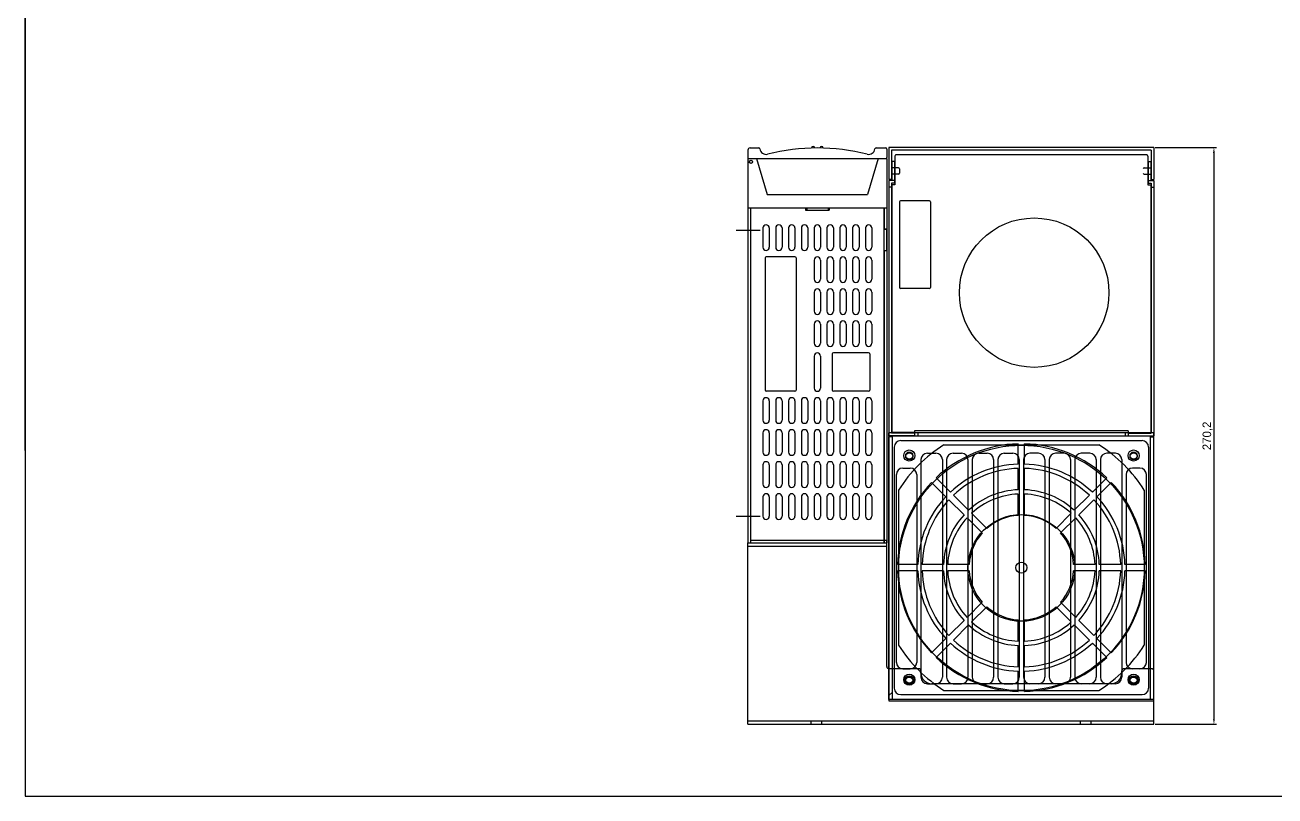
# Model space of a CAD drawing. Header units: millimetres. Extents: x 18670 to 20876, y -1616 to -172.
# Drawn here: x 18670 to 19255, y -1616 to -1254 of the extents above; entities that cross this region are included whole.
import ezdxf

# ---------------------------------------------------------------- set-up
doc = ezdxf.new("R2010")
doc.units = ezdxf.units.MM
for name, color, linetype in [('CASE', 7, 'Continuous'), ('CASE BRACKET', 7, 'Continuous'), ('CASE COVER', 7, 'Continuous'), ('FAN', 7, 'Continuous'), ('PCB BASE', 7, 'Continuous'), ('PCB COVER', 7, 'Continuous'), ('방열판', 7, 'Continuous')]:
    doc.layers.add(name, color=color, linetype=linetype)
doc.dimstyles.get("Standard").update_dxf_attribs({"dimtxt": 4, "dimasz": 2, "dimexe": 0.4, "dimexo": 0.9, "dimgap": 0.9, "dimtad": 1, "dimdsep": 46, "dimtxsty": 'Standard', "dimcen": 0.09, "dimclrd": 6, "dimclre": 6, "dimclrt": 4, "dimadec": 0, "dimazin": 2, "dimtfac": 1, "dimtofl": 0, "dimtmove": 0, "dimatfit": 3, "dimfxl": 1, "dimtolj": 1, "dimtzin": 0, "dimarcsym": 0})

# ---------------------------------------------------------------- blocks, each defined once
blk = doc.blocks.new('*D776')
at = {"color": 6, "lineweight": -2, "transparency": 16777216}
for p, q in [((19198.78, -1311.73), (19227.52, -1311.73)), ((19226.27, -1314.23), (19226.27, -1579.43)), ((19198.78, -1581.93), (19227.52, -1581.93))]:
    blk.add_line(p, q, dxfattribs=at)
at = {"color": 6, "transparency": 16777216}
for points in [[(19225.85, -1314.23), (19226.68, -1314.23), (19226.27, -1311.73)], [(19225.85, -1579.43), (19226.68, -1579.43), (19226.27, -1581.93)]]:
    blk.add_solid(points, dxfattribs=at)
at = {"layer": 'Defpoints', "color": 0, "transparency": 16777216}
for p in [(19198.15, -1311.73), (19198.15, -1581.93), (19226.27, -1581.93)]:
    blk.add_point(p, dxfattribs=at)
at = {"color": 1, "transparency": 16777216, "insert": (19223.31, -1446.83), "char_height": 4, "attachment_point": 5, "rotation": 90}
blk.add_mtext('270,2', dxfattribs=at)

msp = doc.modelspace()

# ---------------------------------------------------------------- linework, layer by layer
for p, q in [((18669.776, -1453.628), (18669.776, -172.361)), ((18669.776, -172.361), (18669.776, -1615.542)), ((18669.776, -1615.542), (20876.286, -1615.542))]:
    msp.add_line(p, q)
at = {"layer": 'CASE'}
for p, q in [((19076.951, -1315.734), (19076.951, -1329.234)), ((19194.851, -1315.234), (19077.451, -1315.234)), ((19195.351, -1315.734), (19195.351, -1329.234)), ((19076.751, -1318.234), (19075.551, -1318.234)), ((19075.551, -1318.234), (19075.551, -1327.234)), ((19076.751, -1318.234), (19076.751, -1328.434)), ((19195.551, -1318.234), (19196.751, -1318.234)), ((19195.551, -1318.234), (19195.551, -1328.434)), ((19196.751, -1318.234), (19196.751, -1327.234)), ((19074.151, -1327.234), (19074.151, -1446.734)), ((19075.551, -1327.234), (19074.151, -1327.234)), ((19076.751, -1327.234), (19075.551, -1327.234)), ((19195.551, -1327.234), (19196.751, -1327.234)), ((19196.751, -1327.234), (19198.151, -1327.234)), ((19198.151, -1327.234), (19198.151, -1446.734)), ((19075.351, -1330.234), (19074.151, -1330.234)), ((19075.351, -1328.434), (19075.351, -1445.534)), ((19076.751, -1328.434), (19075.351, -1328.434)), ((19075.551, -1329.234), (19075.551, -1445.234)), ((19076.951, -1329.234), (19075.551, -1329.234)), ((19195.351, -1329.234), (19196.751, -1329.234)), ((19195.551, -1328.434), (19196.951, -1328.434)), ((19196.751, -1329.234), (19196.751, -1445.234)), ((19196.951, -1328.434), (19196.951, -1445.534)), ((19196.951, -1330.234), (19198.151, -1330.234)), ((19079.051, -1337.237), (19079.051, -1377.237)), ((19093.051, -1336.737), (19079.551, -1336.737)), ((19093.651, -1337.237), (19093.651, -1377.237)), ((19008.151, -1339.934), (19008.151, -1496.934)), ((19008.151, -1339.934), (19035.151, -1339.934)), ((19008.151, -1339.934), (19035.151, -1339.934)), ((19009.351, -1339.934), (19009.351, -1496.934)), ((19035.151, -1339.934), (19035.151, -1341.134)), ((19035.151, -1341.134), (19046.151, -1341.134)), ((19035.651, -1339.934), (19045.651, -1339.934)), ((19035.651, -1339.934), (19035.651, -1341.134)), ((19045.651, -1339.934), (19045.651, -1341.134)), ((19046.151, -1339.934), (19073.151, -1339.934)), ((19046.151, -1339.934), (19046.151, -1341.134)), ((19046.151, -1339.934), (19073.151, -1339.934)), ((19071.851, -1339.934), (19071.851, -1349.934)), ((19071.951, -1349.934), (19071.951, -1339.934)), ((19073.151, -1339.934), (19073.151, -1496.934)), ((19002.646, -1350.434), (19013.898, -1350.434)), ((19015.148, -1349.432), (19015.148, -1358.432)), ((19018.148, -1349.432), (19018.148, -1358.432)), ((19021.148, -1349.432), (19021.148, -1358.432)), ((19024.148, -1349.432), (19024.148, -1358.432)), ((19027.148, -1349.432), (19027.148, -1358.432)), ((19030.148, -1349.432), (19030.148, -1358.432)), ((19033.148, -1349.432), (19033.148, -1358.432)), ((19036.148, -1349.432), (19036.148, -1358.432)), ((19039.148, -1349.432), (19039.148, -1358.432)), ((19042.148, -1349.432), (19042.148, -1358.432)), ((19045.148, -1349.432), (19045.148, -1358.432)), ((19048.148, -1349.432), (19048.148, -1358.432)), ((19051.148, -1349.432), (19051.148, -1358.432)), ((19054.148, -1349.432), (19054.148, -1358.432)), ((19057.148, -1349.432), (19057.148, -1358.432)), ((19060.148, -1349.432), (19060.148, -1358.432)), ((19063.148, -1349.432), (19063.148, -1358.432)), ((19066.148, -1349.432), (19066.148, -1358.432)), ((19071.851, -1349.934), (19073.051, -1349.934)), ((19071.951, -1349.834), (19073.151, -1349.834)), ((19071.951, -1359.934), (19071.951, -1349.934)), ((19073.051, -1349.934), (19073.051, -1359.934)), ((19030.151, -1362.934), (19016.651, -1362.934)), ((19071.851, -1359.934), (19073.051, -1359.934)), ((19071.851, -1359.934), (19071.851, -1496.934)), ((19071.951, -1496.934), (19071.951, -1359.934)), ((19071.951, -1360.034), (19073.151, -1360.034)), ((19016.151, -1363.434), (19016.151, -1425.434)), ((19030.651, -1363.434), (19030.651, -1425.434)), ((19039.148, -1364.432), (19039.148, -1373.432)), ((19042.148, -1364.432), (19042.148, -1373.432)), ((19045.148, -1364.432), (19045.148, -1373.432)), ((19048.148, -1364.432), (19048.148, -1373.432)), ((19051.148, -1364.432), (19051.148, -1373.432)), ((19054.148, -1364.432), (19054.148, -1373.432)), ((19057.148, -1364.432), (19057.148, -1373.432)), ((19060.148, -1364.432), (19060.148, -1373.432)), ((19063.148, -1364.432), (19063.148, -1373.432)), ((19066.148, -1364.432), (19066.148, -1373.432)), ((19039.148, -1379.432), (19039.148, -1388.432)), ((19042.148, -1379.432), (19042.148, -1388.432)), ((19045.148, -1379.432), (19045.148, -1388.432)), ((19048.148, -1379.432), (19048.148, -1388.432)), ((19051.148, -1379.432), (19051.148, -1388.432)), ((19054.148, -1379.432), (19054.148, -1388.432)), ((19057.148, -1379.432), (19057.148, -1388.432)), ((19060.148, -1379.432), (19060.148, -1388.432)), ((19063.148, -1379.432), (19063.148, -1388.432)), ((19066.148, -1379.432), (19066.148, -1388.432)), ((19093.051, -1377.737), (19079.551, -1377.737)), ((19039.148, -1394.432), (19039.148, -1403.432)), ((19042.148, -1394.432), (19042.148, -1403.432)), ((19045.148, -1394.432), (19045.148, -1403.432)), ((19048.148, -1394.432), (19048.148, -1403.432)), ((19051.148, -1394.432), (19051.148, -1403.432)), ((19054.148, -1394.432), (19054.148, -1403.432)), ((19057.148, -1394.432), (19057.148, -1403.432)), ((19060.148, -1394.432), (19060.148, -1403.432)), ((19063.148, -1394.432), (19063.148, -1403.432)), ((19066.148, -1394.432), (19066.148, -1403.432)), ((19039.148, -1409.432), (19039.148, -1424.434)), ((19042.148, -1409.432), (19042.148, -1424.434)), ((19047.651, -1408.434), (19047.651, -1425.434)), ((19064.651, -1407.934), (19048.151, -1407.934)), ((19065.151, -1408.434), (19065.151, -1425.434)), ((19030.151, -1425.934), (19016.651, -1425.934)), ((19064.651, -1425.934), (19048.151, -1425.934)), ((19015.148, -1430.432), (19015.148, -1439.432)), ((19018.148, -1430.432), (19018.148, -1439.432)), ((19021.148, -1430.432), (19021.148, -1439.432)), ((19024.148, -1430.432), (19024.148, -1439.432)), ((19027.148, -1430.432), (19027.148, -1439.432)), ((19030.148, -1430.432), (19030.148, -1439.432)), ((19033.148, -1430.432), (19033.148, -1439.432)), ((19036.148, -1430.432), (19036.148, -1439.432)), ((19039.148, -1430.432), (19039.148, -1439.432)), ((19042.148, -1430.432), (19042.148, -1439.432)), ((19045.148, -1430.432), (19045.148, -1439.432)), ((19048.148, -1430.432), (19048.148, -1439.432)), ((19051.148, -1430.432), (19051.148, -1439.432)), ((19054.148, -1430.432), (19054.148, -1439.432)), ((19057.148, -1430.432), (19057.148, -1439.432)), ((19060.148, -1430.432), (19060.148, -1439.432)), ((19063.148, -1430.432), (19063.148, -1439.432)), ((19066.148, -1430.432), (19066.148, -1439.432)), ((19186.151, -1444.434), (19086.151, -1444.434)), ((19086.151, -1444.434), (19086.151, -1445.234)), ((19186.151, -1444.434), (19186.151, -1445.234)), ((19015.148, -1445.432), (19015.148, -1454.432)), ((19018.148, -1445.432), (19018.148, -1454.432)), ((19021.148, -1445.432), (19021.148, -1454.432)), ((19024.148, -1445.432), (19024.148, -1454.432)), ((19027.148, -1445.432), (19027.148, -1454.432)), ((19030.148, -1445.432), (19030.148, -1454.432)), ((19033.148, -1445.432), (19033.148, -1454.432)), ((19036.148, -1445.432), (19036.148, -1454.432)), ((19039.148, -1445.432), (19039.148, -1454.432)), ((19042.148, -1445.432), (19042.148, -1454.432)), ((19045.148, -1445.432), (19045.148, -1454.432)), ((19048.148, -1445.432), (19048.148, -1454.432)), ((19051.148, -1445.432), (19051.148, -1454.432)), ((19054.148, -1445.432), (19054.148, -1454.432)), ((19057.148, -1445.432), (19057.148, -1454.432)), ((19060.148, -1445.432), (19060.148, -1454.432)), ((19063.148, -1445.432), (19063.148, -1454.432)), ((19066.148, -1445.432), (19066.148, -1454.432)), ((19086.151, -1446.734), (19074.151, -1446.734)), ((19086.151, -1445.534), (19075.351, -1445.534)), ((19086.151, -1445.234), (19075.551, -1445.234)), ((19086.151, -1445.534), (19086.151, -1446.734)), ((19186.151, -1445.234), (19196.751, -1445.234)), ((19186.151, -1445.534), (19196.951, -1445.534)), ((19186.151, -1445.534), (19186.151, -1446.734)), ((19186.151, -1446.734), (19198.151, -1446.734)), ((19015.148, -1460.432), (19015.148, -1469.432)), ((19018.148, -1460.432), (19018.148, -1469.432)), ((19021.148, -1460.432), (19021.148, -1469.432)), ((19024.148, -1460.432), (19024.148, -1469.432)), ((19027.148, -1460.432), (19027.148, -1469.432)), ((19030.148, -1460.432), (19030.148, -1469.432)), ((19033.148, -1460.432), (19033.148, -1469.432)), ((19036.148, -1460.432), (19036.148, -1469.432)), ((19039.148, -1460.432), (19039.148, -1469.432)), ((19042.148, -1460.432), (19042.148, -1469.432)), ((19045.148, -1460.432), (19045.148, -1469.432)), ((19048.148, -1460.432), (19048.148, -1469.432)), ((19051.148, -1460.432), (19051.148, -1469.432)), ((19054.148, -1460.432), (19054.148, -1469.432)), ((19057.148, -1460.432), (19057.148, -1469.432)), ((19060.148, -1460.432), (19060.148, -1469.432)), ((19063.148, -1460.432), (19063.148, -1469.432)), ((19066.148, -1460.432), (19066.148, -1469.432)), ((19015.148, -1475.432), (19015.148, -1484.432)), ((19018.148, -1475.432), (19018.148, -1484.432)), ((19021.148, -1475.432), (19021.148, -1484.432)), ((19024.148, -1475.432), (19024.148, -1484.432)), ((19027.148, -1475.432), (19027.148, -1484.432)), ((19030.148, -1475.432), (19030.148, -1484.432)), ((19033.148, -1475.432), (19033.148, -1484.432)), ((19036.148, -1475.432), (19036.148, -1484.432)), ((19039.148, -1475.432), (19039.148, -1484.432)), ((19042.148, -1475.432), (19042.148, -1484.432)), ((19045.148, -1475.432), (19045.148, -1484.432)), ((19048.148, -1475.432), (19048.148, -1484.432)), ((19051.148, -1475.432), (19051.148, -1484.432)), ((19054.148, -1475.432), (19054.148, -1484.432)), ((19057.148, -1475.432), (19057.148, -1484.432)), ((19060.148, -1475.432), (19060.148, -1484.432)), ((19063.148, -1475.432), (19063.148, -1484.432)), ((19066.148, -1475.432), (19066.148, -1484.432)), ((19002.646, -1484.434), (19013.898, -1484.434)), ((19008.151, -1496.934), (19073.151, -1496.934)), ((19009.351, -1495.734), (19073.051, -1495.734)), ((19071.951, -1495.634), (19073.151, -1495.634)), ((19073.051, -1495.734), (19073.051, -1496.934))]:
    msp.add_line(p, q, dxfattribs=at)
at = {"layer": 'CASE', "color": 5}
for p, q in [((19074.151, -1446.934), (19074.151, -1445.334)), ((19198.151, -1445.334), (19074.151, -1445.334)), ((19198.151, -1446.934), (19074.151, -1446.934)), ((19074.151, -1570.334), (19074.151, -1447.334)), ((19075.751, -1447.334), (19074.151, -1447.334)), ((19075.751, -1570.334), (19075.751, -1446.934)), ((19087.651, -1445.334), (19087.651, -1446.934)), ((19134.651, -1460.058), (19134.651, -1450.554)), ((19137.651, -1460.058), (19137.651, -1450.554)), ((19184.651, -1445.334), (19184.651, -1446.934)), ((19196.551, -1570.334), (19196.551, -1446.934)), ((19196.551, -1447.334), (19198.151, -1447.334)), ((19198.151, -1446.934), (19198.151, -1445.334)), ((19198.151, -1570.334), (19198.151, -1447.334)), ((19134.651, -1472.065), (19134.651, -1462.059)), ((19137.651, -1472.065), (19137.651, -1462.059)), ((19102.934, -1473.196), (19096.213, -1466.475)), ((19176.089, -1466.475), (19169.369, -1473.196)), ((19100.812, -1475.317), (19094.092, -1468.597)), ((19134.651, -1484.08), (19134.651, -1474.067)), ((19137.651, -1484.08), (19137.651, -1474.067)), ((19178.21, -1468.597), (19171.49, -1475.317)), ((19109.303, -1483.808), (19102.227, -1476.732)), ((19111.424, -1481.686), (19104.349, -1474.61)), ((19167.954, -1474.61), (19160.878, -1481.686)), ((19170.075, -1476.732), (19162.999, -1483.808)), ((19117.799, -1492.304), (19110.718, -1485.223)), ((19119.92, -1490.182), (19112.84, -1483.102)), ((19159.463, -1483.102), (19152.382, -1490.182)), ((19161.584, -1485.223), (19154.503, -1492.304)), ((19087.674, -1507.034), (19078.171, -1507.034)), ((19099.682, -1507.034), (19089.675, -1507.034)), ((19111.697, -1507.034), (19101.684, -1507.034)), ((19170.619, -1507.034), (19160.605, -1507.034)), ((19182.627, -1507.034), (19172.62, -1507.034)), ((19194.132, -1507.034), (19184.628, -1507.034)), ((19087.674, -1510.034), (19078.171, -1510.034)), ((19099.682, -1510.034), (19089.675, -1510.034)), ((19111.697, -1510.034), (19101.684, -1510.034)), ((19170.619, -1510.034), (19160.605, -1510.034)), ((19182.627, -1510.034), (19172.62, -1510.034)), ((19194.132, -1510.034), (19184.628, -1510.034)), ((19117.799, -1524.765), (19110.718, -1531.846)), ((19119.92, -1526.887), (19112.84, -1533.967)), ((19152.382, -1526.887), (19159.463, -1533.967)), ((19161.584, -1531.846), (19154.503, -1524.765)), ((19109.303, -1533.261), (19102.227, -1540.337)), ((19111.424, -1535.383), (19104.349, -1542.459)), ((19134.651, -1543.002), (19134.651, -1532.989)), ((19137.651, -1543.002), (19137.651, -1532.989)), ((19160.878, -1535.383), (19167.954, -1542.459)), ((19170.075, -1540.337), (19162.999, -1533.261)), ((19100.812, -1541.752), (19094.092, -1548.472)), ((19102.934, -1543.873), (19096.213, -1550.594)), ((19169.369, -1543.873), (19176.089, -1550.594)), ((19178.21, -1548.472), (19171.49, -1541.752)), ((19134.651, -1555.01), (19134.651, -1545.004)), ((19137.651, -1555.01), (19137.651, -1545.004)), ((19134.651, -1566.515), (19134.651, -1557.011)), ((19137.651, -1566.515), (19137.651, -1557.011)), ((19075.751, -1566.813), (19074.151, -1568.413)), ((19198.151, -1570.334), (19074.151, -1570.334))]:
    msp.add_line(p, q, dxfattribs=at)
at = {"layer": 'CASE'}
msp.add_circle((19142.151, -1379.734), 35, dxfattribs=at)
at = {"layer": 'CASE', "color": 5}
for centre in [(19083.651, -1456.034), (19188.651, -1456.034), (19136.151, -1508.534), (19083.651, -1561.034), (19188.651, -1561.034)]:
    msp.add_circle(centre, 2.6, dxfattribs=at)
at = {"layer": 'CASE'}
for centre, radius, start, end in [((19077.451, -1315.734), 0.5, 89.999941, 180), ((19194.851, -1315.734), 0.5, 0, 89.999941), ((19079.551, -1337.237), 0.5, 90, 180), ((19093.151, -1337.237), 0.5, 0, 90), ((19016.648, -1349.432), 1.5, 0, 180), ((19022.648, -1349.432), 1.5, 0, 180), ((19028.648, -1349.432), 1.5, 0, 180), ((19034.648, -1349.432), 1.5, 0, 180), ((19040.648, -1349.432), 1.5, 0, 180), ((19046.648, -1349.432), 1.5, 0, 180), ((19052.648, -1349.432), 1.5, 0, 180), ((19058.648, -1349.432), 1.5, 0, 180), ((19064.648, -1349.432), 1.5, 0, 180), ((19016.648, -1358.432), 1.5, 180, 0), ((19016.651, -1363.434), 0.5, 90, 180), ((19022.648, -1358.432), 1.5, 180, 0), ((19028.648, -1358.432), 1.5, 180, 0), ((19030.151, -1363.434), 0.5, 0, 90), ((19034.648, -1358.432), 1.5, 180, 0), ((19040.648, -1358.432), 1.5, 180, 0), ((19040.648, -1364.432), 1.5, 0, 180), ((19046.648, -1358.432), 1.5, 180, 0), ((19046.648, -1364.432), 1.5, 0, 180), ((19052.648, -1358.432), 1.5, 180, 0), ((19052.648, -1364.432), 1.5, 0, 180), ((19058.648, -1358.432), 1.5, 180, 0), ((19058.648, -1364.432), 1.5, 0, 180), ((19064.648, -1358.432), 1.5, 180, 0), ((19064.648, -1364.432), 1.5, 0, 180), ((19040.648, -1373.432), 1.5, 180, 0), ((19046.648, -1373.432), 1.5, 180, 0), ((19052.648, -1373.432), 1.5, 180, 0), ((19058.648, -1373.432), 1.5, 180, 0), ((19064.648, -1373.432), 1.5, 180, 0), ((19040.648, -1379.432), 1.5, 0, 180), ((19046.648, -1379.432), 1.5, 0, 180), ((19052.648, -1379.432), 1.5, 0, 180), ((19058.648, -1379.432), 1.5, 0, 180), ((19064.648, -1379.432), 1.5, 0, 180), ((19079.551, -1377.237), 0.5, 180, 270), ((19093.151, -1377.237), 0.5, 270, 0), ((19040.648, -1388.432), 1.5, 180, 0), ((19046.648, -1388.432), 1.5, 180, 0), ((19052.648, -1388.432), 1.5, 180, 0), ((19058.648, -1388.432), 1.5, 180, 0), ((19064.648, -1388.432), 1.5, 180, 0), ((19040.648, -1394.432), 1.5, 0, 180), ((19046.648, -1394.432), 1.5, 0, 180), ((19052.648, -1394.432), 1.5, 0, 180), ((19058.648, -1394.432), 1.5, 0, 180), ((19064.648, -1394.432), 1.5, 0, 180), ((19040.648, -1403.432), 1.5, 180, 0), ((19046.648, -1403.432), 1.5, 180, 0), ((19052.648, -1403.432), 1.5, 180, 0), ((19058.648, -1403.432), 1.5, 180, 0), ((19064.648, -1403.432), 1.5, 180, 0), ((19040.648, -1409.432), 1.5, 0, 180), ((19048.151, -1408.434), 0.5, 90, 180), ((19064.651, -1408.434), 0.5, 0, 90), ((19016.651, -1425.434), 0.5, 180, 270), ((19030.151, -1425.434), 0.5, 270, 0), ((19040.648, -1424.434), 1.5, 180, 0), ((19048.151, -1425.434), 0.5, 180, 270), ((19064.651, -1425.434), 0.5, 270, 0), ((19016.648, -1430.432), 1.5, 0, 180), ((19022.648, -1430.432), 1.5, 0, 180), ((19028.648, -1430.432), 1.5, 0, 180), ((19034.648, -1430.432), 1.5, 0, 180), ((19040.648, -1430.432), 1.5, 0, 180), ((19046.648, -1430.432), 1.5, 0, 180), ((19052.648, -1430.432), 1.5, 0, 180), ((19058.648, -1430.432), 1.5, 0, 180), ((19064.648, -1430.432), 1.5, 0, 180), ((19016.648, -1439.432), 1.5, 180, 0), ((19016.648, -1445.432), 1.5, 0, 180), ((19022.648, -1439.432), 1.5, 180, 0), ((19022.648, -1445.432), 1.5, 0, 180), ((19028.648, -1439.432), 1.5, 180, 0), ((19028.648, -1445.432), 1.5, 0, 180), ((19034.648, -1439.432), 1.5, 180, 0), ((19034.648, -1445.432), 1.5, 0, 180), ((19040.648, -1439.432), 1.5, 180, 0), ((19040.648, -1445.432), 1.5, 0, 180), ((19046.648, -1439.432), 1.5, 180, 0), ((19046.648, -1445.432), 1.5, 0, 180), ((19052.648, -1439.432), 1.5, 180, 0), ((19052.648, -1445.432), 1.5, 0, 180), ((19058.648, -1439.432), 1.5, 180, 0), ((19058.648, -1445.432), 1.5, 0, 180), ((19064.648, -1439.432), 1.5, 180, 0), ((19064.648, -1445.432), 1.5, 0, 180), ((19016.648, -1454.432), 1.5, 180, 0), ((19022.648, -1454.432), 1.5, 180, 0), ((19028.648, -1454.432), 1.5, 180, 0), ((19034.648, -1454.432), 1.5, 180, 0), ((19040.648, -1454.432), 1.5, 180, 0), ((19046.648, -1454.432), 1.5, 180, 0), ((19052.648, -1454.432), 1.5, 180, 0), ((19058.648, -1454.432), 1.5, 180, 0), ((19064.648, -1454.432), 1.5, 180, 0), ((19016.648, -1460.432), 1.5, 0, 180), ((19022.648, -1460.432), 1.5, 0, 180), ((19028.648, -1460.432), 1.5, 0, 180), ((19034.648, -1460.432), 1.5, 0, 180), ((19040.648, -1460.432), 1.5, 0, 180), ((19046.648, -1460.432), 1.5, 0, 180), ((19052.648, -1460.432), 1.5, 0, 180), ((19058.648, -1460.432), 1.5, 0, 180), ((19064.648, -1460.432), 1.5, 0, 180), ((19016.648, -1469.432), 1.5, 180, 0), ((19016.648, -1475.432), 1.5, 0, 180), ((19022.648, -1469.432), 1.5, 180, 0), ((19022.648, -1475.432), 1.5, 0, 180), ((19028.648, -1469.432), 1.5, 180, 0), ((19028.648, -1475.432), 1.5, 0, 180), ((19034.648, -1469.432), 1.5, 180, 0), ((19034.648, -1475.432), 1.5, 0, 180), ((19040.648, -1469.432), 1.5, 180, 0), ((19040.648, -1475.432), 1.5, 0, 180), ((19046.648, -1469.432), 1.5, 180, 0), ((19046.648, -1475.432), 1.5, 0, 180), ((19052.648, -1469.432), 1.5, 180, 0), ((19052.648, -1475.432), 1.5, 0, 180), ((19058.648, -1469.432), 1.5, 180, 0), ((19058.648, -1475.432), 1.5, 0, 180), ((19064.648, -1469.432), 1.5, 180, 0), ((19064.648, -1475.432), 1.5, 0, 180), ((19016.648, -1484.432), 1.5, 180, 0), ((19022.648, -1484.432), 1.5, 180, 0), ((19028.648, -1484.432), 1.5, 180, 0), ((19034.648, -1484.432), 1.5, 180, 0), ((19040.648, -1484.432), 1.5, 180, 0), ((19046.648, -1484.432), 1.5, 180, 0), ((19052.648, -1484.432), 1.5, 180, 0), ((19058.648, -1484.432), 1.5, 180, 0), ((19064.648, -1484.432), 1.5, 180, 0)]:
    msp.add_arc(centre, radius, start, end, dxfattribs=at)
at = {"layer": 'CASE', "color": 5}
for radius, start, end in [(58, 91.481953, 133.518047), (58, 46.481953, 88.518047), (48.5, 91.772317, 133.227683), (46.5, 91.848572, 133.151428), (48.5, 46.772317, 88.227683), (46.5, 46.848572, 88.151428), (58, 136.481953, 178.518047), (36.5, 92.355284, 132.644716), (34.5, 92.491906, 132.508094), (36.5, 47.355284, 87.644716), (34.5, 47.491906, 87.508094), (58, 1.481953, 43.518047), (48.5, 136.772317, 178.227683), (46.5, 136.848572, 178.151428), (46.5, 1.848572, 43.151428), (48.5, 1.772317, 43.227683), (36.5, 137.355284, 177.644716), (34.5, 137.491906, 177.508094), (24.5, 93.5101, 131.4899), (24.5, 48.5101, 86.4899), (34.5, 2.491906, 42.508094), (36.5, 2.355284, 42.644716), (24.5, 138.5101, 176.4899), (24.5, 3.5101, 41.4899), (58, 181.481953, 223.518047), (48.5, 181.772317, 223.227683), (46.5, 181.848572, 223.151428), (36.5, 182.355284, 222.644716), (34.5, 182.491906, 222.508094), (24.5, 183.5101, 221.4899), (24.5, 318.5101, 356.4899), (34.5, 317.491906, 357.508094), (36.5, 317.355284, 357.644716), (46.5, 316.848572, 358.151428), (48.5, 316.772317, 358.227683), (58, 316.481953, 358.518047), (24.5, 228.5101, 266.4899), (24.5, 273.5101, 311.4899), (36.5, 227.355284, 267.644716), (34.5, 227.491906, 267.508094), (34.5, 272.491906, 312.508094), (36.5, 272.355284, 312.644716), (48.5, 226.772317, 268.227683), (46.5, 226.848572, 268.151428), (46.5, 271.848572, 313.151428), (48.5, 271.772317, 313.227683), (58, 226.481953, 268.518047), (58, 271.481953, 313.518047)]:
    msp.add_arc((19136.151, -1508.534), radius, start, end, dxfattribs=at)
at = {"layer": 'CASE BRACKET', "color": 2}
for p, q in [((19008.151, -1496.934), (19073.151, -1496.934)), ((19008.151, -1581.934), (19008.151, -1496.934)), ((19073.151, -1554.933), (19073.151, -1496.934)), ((19008.151, -1498.534), (19073.151, -1498.534)), ((19088.151, -1555.933), (19074.151, -1555.933)), ((19197.151, -1555.933), (19184.151, -1555.933)), ((19089.151, -1557.933), (19089.151, -1556.933)), ((19183.151, -1557.933), (19183.151, -1556.933)), ((19198.151, -1581.934), (19198.151, -1556.933)), ((19178.151, -1562.933), (19094.151, -1562.933)), ((19008.151, -1580.334), (19198.151, -1580.334)), ((19008.151, -1581.934), (19198.151, -1581.934)), ((19037.651, -1580.334), (19037.651, -1581.934)), ((19042.651, -1580.334), (19042.651, -1581.934)), ((19163.651, -1580.334), (19163.651, -1581.934)), ((19168.651, -1580.334), (19168.651, -1581.934))]:
    msp.add_line(p, q, dxfattribs=at)
for centre in [(19083.651, -1561.434), (19188.651, -1561.434)]:
    msp.add_circle(centre, 2.25, dxfattribs=at)
for centre, radius, start, end in [((19074.151, -1554.933), 1, 180, 270), ((19088.151, -1556.933), 1, 0, 90), ((19184.151, -1556.933), 1, 90, 180), ((19197.151, -1556.933), 1, 0, 90), ((19094.151, -1557.933), 5, 180, 270), ((19178.151, -1557.933), 5, 270, 0)]:
    msp.add_arc(centre, radius, start, end, dxfattribs=at)
at = {"layer": 'CASE COVER'}
for p, q in [((19198.151, -1311.734), (19074.151, -1311.734)), ((19074.151, -1311.734), (19074.151, -1326.734)), ((19196.951, -1312.934), (19075.351, -1312.934)), ((19075.351, -1312.934), (19075.351, -1326.734)), ((19196.951, -1312.934), (19196.951, -1326.734)), ((19198.151, -1311.734), (19198.151, -1326.734)), ((19078.651, -1321.234), (19075.351, -1321.234)), ((19079.151, -1321.734), (19079.151, -1323.734)), ((19193.651, -1321.234), (19196.951, -1321.234)), ((19075.351, -1326.734), (19074.151, -1326.734)), ((19078.651, -1324.234), (19075.351, -1324.234)), ((19193.651, -1324.234), (19196.951, -1324.234)), ((19196.951, -1326.734), (19198.151, -1326.734))]:
    msp.add_line(p, q, dxfattribs=at)
for centre, start, end in [((19078.651, -1321.734), 0, 90), ((19193.651, -1321.734), 90, 180), ((19078.651, -1323.734), 270, 360), ((19193.651, -1323.734), 180, 270)]:
    msp.add_arc(centre, 0.5, start, end, dxfattribs=at)
at = {"layer": 'FAN', "color": 5}
for p, q in [((19079.651, -1449.034), (19192.651, -1449.034)), ((19076.651, -1452.034), (19076.651, -1565.034)), ((19099.85, -1451.034), (19172.452, -1451.034)), ((19195.651, -1452.034), (19195.651, -1565.034)), ((19078.651, -1472.233), (19078.651, -1544.834)), ((19193.651, -1472.233), (19193.651, -1544.834)), ((19099.85, -1566.034), (19172.452, -1566.034)), ((19079.651, -1568.034), (19192.651, -1568.034))]:
    msp.add_line(p, q, dxfattribs=at)
at = {"layer": 'FAN', "color": 5, "ltscale": 10}
for radius in [57.5, 25]:
    msp.add_circle((19136.151, -1508.684), radius, dxfattribs=at)
at = {"layer": 'FAN', "color": 5}
for centre in [(19083.651, -1456.034), (19188.651, -1456.034), (19083.651, -1561.034), (19188.651, -1561.034)]:
    msp.add_circle(centre, 1.65, dxfattribs=at)
for centre, radius, start, end in [((19079.651, -1452.034), 3, 90, 180), ((19192.651, -1452.034), 3, 0, 90), ((19136.151, -1508.534), 68, 122.264985, 147.735015), ((19136.151, -1508.534), 68, 32.264985, 57.735015), ((19136.151, -1508.534), 68, 212.264985, 237.735015), ((19136.151, -1508.534), 68, 302.264985, 327.735015), ((19079.651, -1565.034), 3, 180, 270), ((19192.651, -1565.034), 3, 270, 0)]:
    msp.add_arc(centre, radius, start, end, dxfattribs=at)
at = {"layer": 'PCB BASE'}
for p, q in [((19008.151, -1316.934), (19008.151, -1339.934)), ((19008.151, -1316.934), (19073.151, -1316.934)), ((19012.151, -1316.934), (19017.191, -1333.734)), ((19069.151, -1316.934), (19064.111, -1333.734)), ((19073.151, -1316.934), (19073.151, -1339.934)), ((19017.191, -1333.734), (19064.111, -1333.734)), ((19008.151, -1339.934), (19073.151, -1339.934))]:
    msp.add_line(p, q, dxfattribs=at)
msp.add_circle((19009.551, -1318.434), 0.75, dxfattribs=at)
at = {"layer": 'PCB COVER'}
for p, q in [((19008.151, -1312.934), (19008.151, -1318.675)), ((19009.151, -1311.934), (19013.187, -1311.934)), ((19068.115, -1311.934), (19072.651, -1311.934)), ((19073.151, -1312.434), (19073.151, -1316.434)), ((19010.951, -1316.934), (19072.651, -1316.934))]:
    msp.add_line(p, q, dxfattribs=at)
msp.add_circle((19009.551, -1318.434), 0.75, dxfattribs=at)
for centre, radius, start, end in [((19009.151, -1312.934), 1, 90, 180), ((19013.187, -1312.434), 0.5, 8.213211, 90), ((19016.651, -1311.934), 3, 188.213211, 284.175804), ((19040.651, -1406.949), 95, 75.824196, 104.175804), ((19038.653, -1312.017), 0.75, 4.519456, 177.892656), ((19042.65, -1312.017), 0.75, 2.107344, 175.480544), ((19064.651, -1311.934), 3, 255.824196, 351.786789), ((19068.115, -1312.434), 0.5, 90, 171.786789), ((19072.651, -1312.434), 0.5, 0, 90), ((19072.651, -1316.434), 0.5, 270, 0)]:
    msp.add_arc(centre, radius, start, end, dxfattribs=at)
at = {"layer": '방열판', "ltscale": 10}
for p, q in [((19074.151, -1446.934), (19074.151, -1570.934)), ((19198.151, -1446.934), (19074.151, -1446.934)), ((19198.151, -1570.934), (19198.151, -1446.934)), ((19092.151, -1454.934), (19096.151, -1454.934)), ((19104.151, -1454.934), (19108.151, -1454.934)), ((19116.151, -1454.934), (19120.151, -1454.934)), ((19128.151, -1454.934), (19132.151, -1454.934)), ((19144.151, -1454.934), (19140.151, -1454.934)), ((19156.151, -1454.934), (19152.151, -1454.934)), ((19168.151, -1454.934), (19164.151, -1454.934)), ((19180.151, -1454.934), (19176.151, -1454.934)), ((19080.651, -1461.934), (19084.151, -1461.934)), ((19089.151, -1457.934), (19089.151, -1559.934)), ((19099.151, -1457.934), (19099.151, -1559.934)), ((19101.151, -1457.934), (19101.151, -1559.934)), ((19111.151, -1457.934), (19111.151, -1559.934)), ((19113.151, -1457.934), (19113.151, -1559.934)), ((19123.151, -1457.934), (19123.151, -1559.934)), ((19125.151, -1457.934), (19125.151, -1559.934)), ((19135.151, -1457.934), (19135.151, -1559.934)), ((19137.151, -1457.934), (19137.151, -1559.934)), ((19147.151, -1457.934), (19147.151, -1559.934)), ((19149.151, -1457.934), (19149.151, -1559.934)), ((19159.151, -1457.934), (19159.151, -1559.934)), ((19161.151, -1457.934), (19161.151, -1559.934)), ((19171.151, -1457.934), (19171.151, -1559.934)), ((19173.151, -1457.934), (19173.151, -1559.934)), ((19183.151, -1457.934), (19183.151, -1559.934)), ((19191.651, -1461.934), (19188.151, -1461.934)), ((19077.651, -1552.934), (19077.651, -1464.934)), ((19087.151, -1464.934), (19087.151, -1552.934)), ((19185.151, -1464.934), (19185.151, -1552.934)), ((19194.651, -1552.934), (19194.651, -1464.934)), ((19080.651, -1555.934), (19084.151, -1555.934)), ((19191.651, -1555.934), (19188.151, -1555.934)), ((19092.151, -1562.934), (19096.151, -1562.934)), ((19104.151, -1562.934), (19108.151, -1562.934)), ((19116.151, -1562.934), (19120.151, -1562.934)), ((19128.151, -1562.934), (19132.151, -1562.934)), ((19144.151, -1562.934), (19140.151, -1562.934)), ((19156.151, -1562.934), (19152.151, -1562.934)), ((19168.151, -1562.934), (19164.151, -1562.934)), ((19180.151, -1562.934), (19176.151, -1562.934)), ((19074.151, -1570.934), (19198.151, -1570.934))]:
    msp.add_line(p, q, dxfattribs=at)
at = {"layer": '방열판'}
for centre in [(19083.651, -1456.434), (19188.651, -1456.434), (19083.651, -1561.434), (19188.651, -1561.434)]:
    msp.add_circle(centre, 1.65, dxfattribs=at)
at = {"layer": '방열판', "ltscale": 10}
for centre, start, end in [((19092.151, -1457.934), 90, 180), ((19096.151, -1457.934), 0, 90), ((19104.151, -1457.934), 90, 180), ((19108.151, -1457.934), 0, 90), ((19116.151, -1457.934), 90, 180), ((19120.151, -1457.934), 0, 90), ((19128.151, -1457.934), 90, 180), ((19132.151, -1457.934), 0, 90), ((19140.151, -1457.934), 90, 180), ((19144.151, -1457.934), 0, 90), ((19152.151, -1457.934), 90, 180), ((19156.151, -1457.934), 0, 90), ((19164.151, -1457.934), 90, 180), ((19168.151, -1457.934), 0, 90), ((19176.151, -1457.934), 90, 180), ((19180.151, -1457.934), 0, 90), ((19080.651, -1464.934), 90, 180), ((19084.151, -1464.934), 0, 90), ((19188.151, -1464.934), 90, 180), ((19191.651, -1464.934), 0, 90), ((19080.651, -1552.934), 180, 270), ((19084.151, -1552.934), 270, 0), ((19188.151, -1552.934), 180, 270), ((19191.651, -1552.934), 270, 0), ((19092.151, -1559.934), 180, 270), ((19096.151, -1559.934), 270, 0), ((19104.151, -1559.934), 180, 270), ((19108.151, -1559.934), 270, 0), ((19116.151, -1559.934), 180, 270), ((19120.151, -1559.934), 270, 0), ((19128.151, -1559.934), 180, 270), ((19132.151, -1559.934), 270, 0), ((19140.151, -1559.934), 180, 270), ((19144.151, -1559.934), 270, 0), ((19152.151, -1559.934), 180, 270), ((19156.151, -1559.934), 270, 0), ((19164.151, -1559.934), 180, 270), ((19168.151, -1559.934), 270, 0), ((19176.151, -1559.934), 180, 270), ((19180.151, -1559.934), 270, 0)]:
    msp.add_arc(centre, 3, start, end, dxfattribs=at)

# ---------------------------------------------------------------- dimensions: what is measured, and where the dimension line sits
at = {"color": 2}
dim = msp.add_linear_dim(base=(19226.267, -1581.934), p1=(19198.151, -1311.734), p2=(19198.151, -1581.934), angle=90, dimstyle='Standard', override={"dimasz": 2.5, "dimexe": 1.25, "dimexo": 0.625, "dimgap": 0.625, "dimdsep": 44, "dimcen": 2.5, "dimclrt": 1, "dimazin": 0, "dimtofl": 1, "dimtolj": 0, "dimtzin": 8}, dxfattribs=at)
dim.commit()
dim.dimension.update_dxf_attribs({"geometry": '*D776', "text_midpoint": (19223.309, -1446.834)})

doc.saveas('drawing.dxf')
